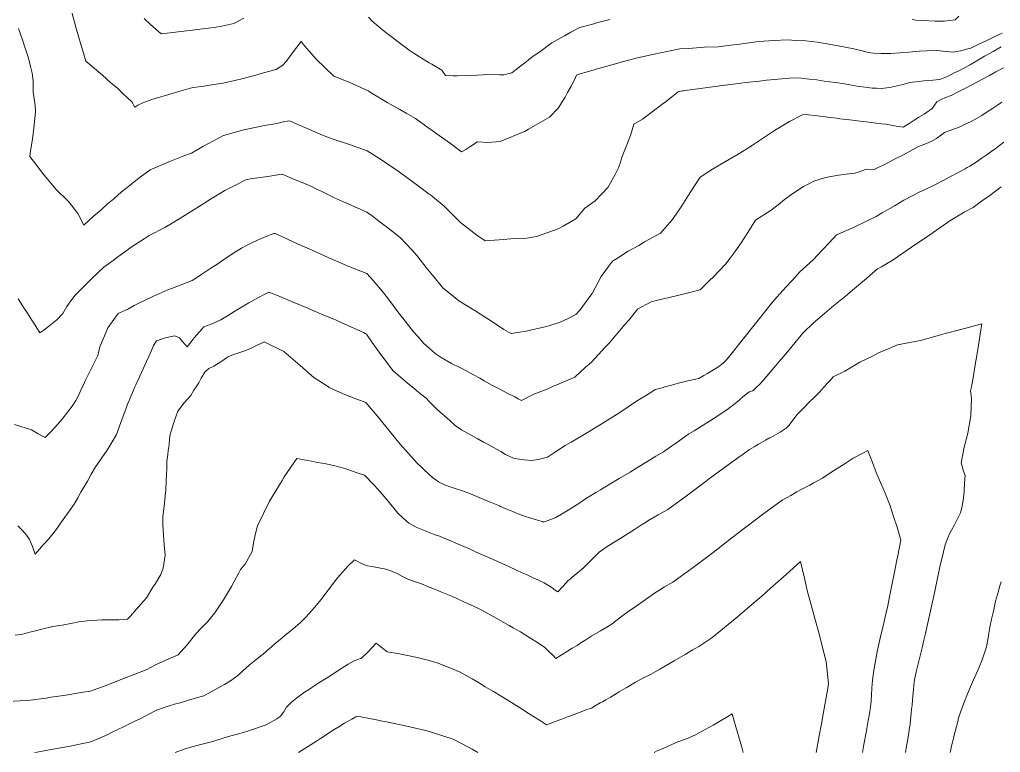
# Model space of a CAD drawing. Header units: inches. Extents: x 11351264 to 11356330, y 6702313 to 6706468.
# Drawn here: x 11354791 to 11355292, y 6702313 to 6702688 of the extents above; entities that cross this region are included whole.
import ezdxf

# ---------------------------------------------------------------- set-up
doc = ezdxf.new("R2010")
doc.units = ezdxf.units.IN
doc.header["$MEASUREMENT"] = 0
doc.layers.add('Shumate_Contours_clip1', color=7, linetype='Continuous', lineweight=0)

msp = doc.modelspace()

# ---------------------------------------------------------------- linework, layer by layer
at = {"layer": 'Shumate_Contours_clip1'}
for points, elevation in [([(11354817.24, 6702691.6), (11354818.6, 6702686.5), (11354819.51, 6702683.23), (11354820.8, 6702678.7), (11354822.01, 6702674.56), (11354823, 6702671.26), (11354824.46, 6702666.63), (11354830.83, 6702661.04), (11354832.89, 6702659.33), (11354837.23, 6702655.52), (11354840.75, 6702652.52), (11354843.56, 6702649.84), (11354847.9, 6702645.73), (11354849.51, 6702642.97), (11354850.95, 6702644.15), (11354853.51, 6702645.26), (11354858.21, 6702646.93), (11354861.56, 6702648), (11354865.07, 6702649.09), (11354872.04, 6702651.11), (11354879.08, 6702653.04), (11354883.8, 6702653.68), (11354889.79, 6702654.68), (11354894.62, 6702655.29), (11354900.6, 6702656.72), (11354904.85, 6702657.77), (11354911.29, 6702659.34), (11354915.18, 6702660.54), (11354921.72, 6702662.25), (11354925.13, 6702664.59), (11354926.77, 6702666.34), (11354930.05, 6702670.91), (11354934.43, 6702676.68), (11354936.36, 6702674.16), (11354942.14, 6702667.59), (11354951.25, 6702658.86), (11354959.34, 6702655.61), (11354968.81, 6702651.32), (11354971.12, 6702649.91), (11354978.47, 6702645.44), (11354985.04, 6702641.82), (11354988.15, 6702639.98), (11354992.93, 6702637.22), (11355000, 6702632.21), (11355000.8, 6702631.64), (11355003.41, 6702629.76), (11355010.85, 6702624.4), (11355016.49, 6702620.17), (11355018.63, 6702621.43), (11355020.74, 6702622.71), (11355024.62, 6702625.26), (11355029.99, 6702624.98), (11355036.35, 6702625.51), (11355048.65, 6702630.59), (11355050.81, 6702631.85), (11355061.5, 6702637.98), (11355066.04, 6702642.77), (11355068.14, 6702646.11), (11355069.47, 6702648.22), (11355070.68, 6702650.61), (11355072.59, 6702653.85), (11355074.26, 6702657.02), (11355075.3, 6702659.35), (11355076.51, 6702659.96), (11355081.37, 6702661.35), (11355086.57, 6702662.83), (11355088.65, 6702663.39), (11355092.61, 6702664.51), (11355095.92, 6702665.42), (11355098.65, 6702666.19), (11355106.56, 6702668.21), (11355114.94, 6702670.14), (11355121.42, 6702671.54), (11355128.17, 6702672.89), (11355132.64, 6702673.05), (11355140.69, 6702673.66), (11355147.75, 6702673.88), (11355154.04, 6702674.75), (11355157.45, 6702675.11), (11355164.79, 6702676.16), (11355168.44, 6702676.63), (11355176.45, 6702677.08), (11355183.06, 6702677.45), (11355187.8, 6702677.21), (11355192.61, 6702676.91), (11355198.39, 6702676.21), (11355202.52, 6702675.54), (11355209.03, 6702674.35), (11355217.19, 6702672.91), (11355221.32, 6702671.9), (11355224.63, 6702671.08), (11355227.04, 6702670.74), (11355231.06, 6702670.48), (11355235.99, 6702670.53), (11355245.22, 6702671.21), (11355250.63, 6702671.74), (11355254.47, 6702671.89), (11355257.84, 6702672.15), (11355262.69, 6702671.74), (11355267.87, 6702671.12), (11355272.45, 6702672.05), (11355274.66, 6702672.64), (11355276.99, 6702673.27), (11355281.07, 6702675.19), (11355285.12, 6702677.13), (11355289.14, 6702679.1), (11355292.96, 6702680.88)], 1382), ([(11354854.16, 6702688.44), (11354857.54, 6702685.35), (11354860.18, 6702682.94), (11354862.92, 6702680.46), (11354868.65, 6702681.18), (11354878.91, 6702682.45), (11354881.37, 6702682.74), (11354890.03, 6702683.73), (11354893.94, 6702684.53), (11354900.14, 6702685.78), (11354905.13, 6702688.61)], 1380), ([(11354968.9, 6702689), (11354970.65, 6702687.2), (11354977.11, 6702681.66), (11354986.79, 6702674.34), (11354989.8, 6702672.16), (11354991.85, 6702670.83), (11354996.42, 6702667.9), (11355000, 6702665.76), (11355001.28, 6702664.99), (11355006.45, 6702661.9), (11355008.28, 6702659.24), (11355012.19, 6702658.99), (11355014.33, 6702659.06), (11355020.76, 6702659.26), (11355024.44, 6702659.45), (11355027.57, 6702659.62), (11355031.31, 6702659.8), (11355035.86, 6702659.57), (11355038.08, 6702659.63), (11355042.21, 6702660.58), (11355046.86, 6702664.13), (11355049.31, 6702666.13), (11355050.92, 6702667.42), (11355053.71, 6702669.39), (11355056.99, 6702671.64), (11355060.11, 6702674.01), (11355062.7, 6702675.92), (11355069.11, 6702679.59), (11355072.37, 6702681.36), (11355076.93, 6702683.77), (11355080.18, 6702684.66), (11355084.19, 6702685.73), (11355086.24, 6702686.28), (11355092.29, 6702687.92)], 1380), ([(11355246.9, 6702687.85), (11355248.76, 6702687.54), (11355252.36, 6702687.3), (11355258.7, 6702687), (11355263.53, 6702687.04), (11355268.98, 6702687.76), (11355270.88, 6702689.58)], 1380), ([(11354790.04, 6702683.2), (11354790.98, 6702680.32), (11354792.34, 6702676.39), (11354793.12, 6702674.22), (11354794.09, 6702671.18), (11354794.83, 6702668.66), (11354795.56, 6702666.11), (11354796.03, 6702663.8), (11354796.38, 6702662.55), (11354796.93, 6702660.37), (11354797.53, 6702656.58), (11354797.45, 6702653.83), (11354797.43, 6702650.64), (11354798.14, 6702646.31), (11354798.49, 6702643.97), (11354798.74, 6702640.9), (11354797.97, 6702633.83), (11354797.14, 6702626.73), (11354796.15, 6702620.75), (11354795.68, 6702617.89), (11354798.21, 6702614.69), (11354802.38, 6702609.2), (11354809.1, 6702601.06), (11354815.3, 6702594.95), (11354816.87, 6702593.04), (11354820.34, 6702588.7), (11354823.41, 6702582.76), (11354828.17, 6702587.16), (11354832.12, 6702590.36), (11354835.35, 6702593.41), (11354838.65, 6702596.25), (11354842.58, 6702599.69), (11354847.11, 6702603.21), (11354849.9, 6702605.51), (11354852.24, 6702607.24), (11354857.29, 6702610.99), (11354866.8, 6702615.05), (11354874.52, 6702618.23), (11354878.4, 6702619.6), (11354884.17, 6702622.95), (11354887.14, 6702624.52), (11354894.8, 6702628.5), (11354905.19, 6702631.48), (11354915.77, 6702633.66), (11354922.15, 6702634.71), (11354926.23, 6702635.69), (11354928.47, 6702636.09), (11354932.74, 6702634.22), (11354938.71, 6702631.55), (11354945.5, 6702628.82), (11354949, 6702627.4), (11354951.87, 6702626.29), (11354958.73, 6702624.19), (11354968.21, 6702620.66), (11354975.55, 6702616.19), (11354979.29, 6702613.6), (11354984.62, 6702609.93), (11354991.84, 6702604.75), (11354994.41, 6702602.86), (11355000, 6702598.66), (11355000.63, 6702598.19), (11355007.69, 6702592.48), (11355016.02, 6702584.15), (11355024.32, 6702577.64), (11355028.67, 6702574.69), (11355035.69, 6702575.3), (11355041.76, 6702575.77), (11355049.82, 6702576.05), (11355054.81, 6702576.96), (11355065.85, 6702580.8), (11355068.56, 6702582.16), (11355075, 6702585.9), (11355079.5, 6702591.42), (11355084.87, 6702595.13), (11355091.26, 6702601.96), (11355094.94, 6702608.28), (11355096.58, 6702611.74), (11355097.62, 6702614.48), (11355098.73, 6702617.75), (11355100.09, 6702621.19), (11355102.99, 6702628.57), (11355104.57, 6702634.35), (11355108.99, 6702636.97), (11355113.98, 6702640.63), (11355118.94, 6702644.36), (11355120.64, 6702645.69), (11355123.88, 6702648.15), (11355127.35, 6702650.86), (11355129.33, 6702651.35), (11355130.1, 6702651.41), (11355132.03, 6702651.7), (11355139.93, 6702652.81), (11355147.39, 6702653.82), (11355149.71, 6702654.15), (11355153.97, 6702654.67), (11355159.38, 6702655.34), (11355161.96, 6702655.59), (11355168.92, 6702656.38), (11355172.45, 6702656.8), (11355178.41, 6702657.35), (11355184.24, 6702657.84), (11355186.98, 6702658.05), (11355190.42, 6702657.83), (11355194.25, 6702657.44), (11355198.13, 6702656.97), (11355202, 6702656.42), (11355207.72, 6702655.6), (11355212.38, 6702654.9), (11355215.04, 6702654.41), (11355218.81, 6702653.86), (11355221.6, 6702653.42), (11355224.14, 6702653.14), (11355226.42, 6702652.83), (11355228.69, 6702652.72), (11355231.28, 6702652.6), (11355235.3, 6702653.15), (11355237.7, 6702653.54), (11355242.4, 6702654.69), (11355245.54, 6702655.67), (11355250.41, 6702656.25), (11355252.86, 6702656.47), (11355257.56, 6702656.88), (11355261.03, 6702657.24), (11355265.28, 6702658.96), (11355268.47, 6702660.58), (11355270.78, 6702661.68), (11355273.34, 6702662.99), (11355276.58, 6702664.66), (11355280.78, 6702667.17), (11355283.95, 6702669.1), (11355288.35, 6702671.58), (11355292.49, 6702673.86)], 1384), ([(11354789.72, 6702545.01), (11354792.73, 6702540.49), (11354794.15, 6702538.32), (11354796.84, 6702534.18), (11354798.47, 6702531.63), (11354800.91, 6702527.74), (11354802.92, 6702529.04), (11354806.24, 6702531.65), (11354809.51, 6702534.4), (11354812.62, 6702537.6), (11354814.66, 6702541.23), (11354816.81, 6702544.03), (11354818.89, 6702546.92), (11354821.9, 6702549.87), (11354827.52, 6702555.42), (11354833.53, 6702561.19), (11354838.33, 6702564.71), (11354840.83, 6702566.6), (11354843.2, 6702568.31), (11354848.17, 6702571.8), (11354854.18, 6702575.74), (11354856.71, 6702577.41), (11354864.84, 6702581.54), (11354868.55, 6702583.75), (11354873.75, 6702586.93), (11354876.58, 6702588.75), (11354885.27, 6702594.2), (11354888.07, 6702595.95), (11354895.56, 6702600.41), (11354900.89, 6702603.25), (11354906.22, 6702605.91), (11354909.5, 6702606.59), (11354913.77, 6702607.06), (11354918.51, 6702607.85), (11354921.42, 6702608.29), (11354924.77, 6702608.8), (11354931.18, 6702606.11), (11354935.04, 6702604.49), (11354939.45, 6702602.63), (11354942.1, 6702601.29), (11354945.34, 6702599.72), (11354948.15, 6702598.4), (11354951.64, 6702596.76), (11354956.24, 6702594.68), (11354961.68, 6702592.25), (11354968.01, 6702589.45), (11354970.84, 6702587.45), (11354974.28, 6702584.82), (11354978.18, 6702581.95), (11354981.26, 6702579.49), (11354985.36, 6702576.32), (11354991.02, 6702570.15), (11354993.9, 6702567.02), (11354998.99, 6702560.44), (11355000, 6702559.23), (11355001.71, 6702557.19), (11355006.96, 6702550.7), (11355015.2, 6702543.98), (11355023.84, 6702538.72), (11355029.17, 6702535.44), (11355032.43, 6702533.28), (11355038.15, 6702529.34), (11355040.49, 6702528.04), (11355041.89, 6702527.33), (11355049.58, 6702528.59), (11355059.94, 6702530.89), (11355066.63, 6702532.97), (11355070.75, 6702534.84), (11355075, 6702537.12), (11355077.22, 6702539.51), (11355082.17, 6702546.18), (11355083.34, 6702547.85), (11355087.97, 6702556.5), (11355091.68, 6702561.58), (11355093.67, 6702564.36), (11355096.31, 6702565.88), (11355101.78, 6702569.36), (11355107.14, 6702572.35), (11355109.99, 6702574.16), (11355118.23, 6702578.68), (11355124.16, 6702585.43), (11355126.3, 6702588.43), (11355129.15, 6702592.64), (11355132.57, 6702598.06), (11355133.85, 6702600), (11355137.87, 6702606.26), (11355138.48, 6702607.26), (11355144.88, 6702611.41), (11355151.56, 6702615.34), (11355157.97, 6702619.06), (11355164.54, 6702623.12), (11355164.95, 6702623.41), (11355165.38, 6702623.69), (11355171, 6702627.41), (11355176.56, 6702631.04), (11355184.24, 6702635.71), (11355190.8, 6702639.09), (11355191.65, 6702639.41), (11355193.93, 6702639.13), (11355197.15, 6702638.73), (11355201.29, 6702638.25), (11355203.59, 6702637.94), (11355208.29, 6702637.39), (11355210.04, 6702637.14), (11355214.92, 6702636.55), (11355216.48, 6702636.37), (11355220.35, 6702635.95), (11355223.43, 6702635.61), (11355226.19, 6702635.19), (11355229.37, 6702634.78), (11355233.29, 6702634.31), (11355236.24, 6702633.89), (11355238.77, 6702633.31), (11355242.26, 6702632.89), (11355245.45, 6702634.68), (11355248.04, 6702636.49), (11355250.41, 6702637.92), (11355253.15, 6702639.46), (11355257.22, 6702642.36), (11355259.6, 6702645.78), (11355261.72, 6702646.91), (11355263.96, 6702648.04), (11355266.8, 6702649.05), (11355270.17, 6702650.71), (11355273.93, 6702652.59), (11355278.1, 6702654.84), (11355282.91, 6702657.37), (11355286.47, 6702659.26), (11355289.74, 6702661.04), (11355293.64, 6702663.13)], 1386), ([(11354787.87, 6702480.8), (11354796.6, 6702478.03), (11354799.99, 6702476.11), (11354803.65, 6702474.18), (11354806.59, 6702477.32), (11354810, 6702481.08), (11354812.33, 6702483.63), (11354817.42, 6702490.15), (11354819.24, 6702493.08), (11354820.82, 6702495.96), (11354822.58, 6702499.87), (11354822.64, 6702500), (11354824.42, 6702503.9), (11354826.91, 6702508.99), (11354830.46, 6702516.02), (11354831.6, 6702520.49), (11354833.52, 6702525.38), (11354835.65, 6702530.32), (11354839.5, 6702535.74), (11354841.01, 6702537.51), (11354846.19, 6702539.92), (11354849.06, 6702541.59), (11354851.2, 6702542.73), (11354858.72, 6702546.3), (11354866.33, 6702549.6), (11354868.65, 6702550.51), (11354874.03, 6702552.54), (11354878.74, 6702554.39), (11354881.53, 6702556.21), (11354883.77, 6702557.69), (11354888.79, 6702561.01), (11354891.32, 6702562.69), (11354893.82, 6702564.32), (11354898.07, 6702567.18), (11354900.99, 6702569.14), (11354903.94, 6702570.89), (11354906.62, 6702572.35), (11354909.3, 6702573.74), (11354911.87, 6702574.89), (11354914.84, 6702576.24), (11354916.96, 6702577.11), (11354920.5, 6702578.52), (11354921.16, 6702578.55), (11354922.02, 6702578.13), (11354927.46, 6702575.65), (11354932.71, 6702573.24), (11354940.17, 6702569.87), (11354944.27, 6702568.04), (11354949.05, 6702565.93), (11354955.85, 6702562.99), (11354958.1, 6702562.01), (11354968.06, 6702557.96), (11354971.08, 6702554.61), (11354976.04, 6702548.74), (11354979.09, 6702544.9), (11354984.01, 6702538.47), (11354986.53, 6702535.25), (11354991.98, 6702528.23), (11354994.31, 6702525.57), (11354997.14, 6702522.39), (11355000, 6702519.9), (11355003.1, 6702517.2), (11355006.08, 6702515.04), (11355011.32, 6702512.08), (11355015.62, 6702509.97), (11355018.71, 6702508.41), (11355022.59, 6702506.19), (11355025.9, 6702504.43), (11355028.12, 6702503.14), (11355032, 6702500.9), (11355033.74, 6702500), (11355035, 6702499.35), (11355039.82, 6702496.89), (11355043.72, 6702494.93), (11355045.39, 6702494.01), (11355047.1, 6702493.07), (11355053.48, 6702496.27), (11355060.36, 6702498.93), (11355062.73, 6702500), (11355066.43, 6702501.66), (11355068.55, 6702502.51), (11355074.48, 6702505.07), (11355079.75, 6702509.95), (11355082.95, 6702512.76), (11355089.95, 6702520.28), (11355092.01, 6702522.45), (11355099.98, 6702531.89), (11355102.31, 6702534.28), (11355106.52, 6702539.84), (11355113.43, 6702543.61), (11355116.12, 6702544.22), (11355122.71, 6702545.71), (11355130.6, 6702547.61), (11355138.46, 6702549.65), (11355143.08, 6702554.25), (11355145.48, 6702556.52), (11355151.57, 6702562.74), (11355153.96, 6702565.88), (11355155.36, 6702567.83), (11355159.49, 6702573.62), (11355162.6, 6702578.46), (11355165.47, 6702583.03), (11355166.77, 6702585.26), (11355174.88, 6702590.35), (11355178.37, 6702593.2), (11355181.7, 6702595.79), (11355185.92, 6702598.91), (11355191.45, 6702602.43), (11355193.74, 6702603.66), (11355196.73, 6702605.23), (11355202.59, 6702607.04), (11355209.23, 6702608.36), (11355213.24, 6702608.82), (11355217.71, 6702609.38), (11355220.56, 6702610.16), (11355223.44, 6702611.3), (11355227.43, 6702611.23), (11355234.5, 6702614.64), (11355237.87, 6702616.47), (11355242.43, 6702618.75), (11355250.23, 6702622.91), (11355254.26, 6702624.42), (11355256.63, 6702625.57), (11355259.46, 6702627), (11355263.53, 6702630.15), (11355268.12, 6702631.78), (11355270.62, 6702632.74), (11355274.31, 6702634.46), (11355276.78, 6702635.63), (11355280.11, 6702637.38), (11355282.5, 6702638.83), (11355284.76, 6702640.27), (11355288.01, 6702642.29), (11355290.1, 6702643.71), (11355292.86, 6702645.59)], 1388), ([(11354789.64, 6702429.04), (11354791.66, 6702427.05), (11354793.38, 6702425.13), (11354794.65, 6702423.56), (11354795.66, 6702422.04), (11354797.11, 6702418.47), (11354798.54, 6702414.51), (11354800.68, 6702417.03), (11354802.66, 6702419.24), (11354805.44, 6702422.3), (11354807.6, 6702424.95), (11354809.84, 6702427.93), (11354811.32, 6702430.05), (11354812.44, 6702431.73), (11354813.64, 6702433.39), (11354816.39, 6702437.25), (11354818.35, 6702440.16), (11354820.26, 6702443.28), (11354821.82, 6702446.26), (11354825.18, 6702451.86), (11354827.16, 6702455.42), (11354829.41, 6702459.25), (11354833.74, 6702465.57), (11354835.38, 6702467.65), (11354837.86, 6702471.91), (11354840.05, 6702475.64), (11354840.72, 6702477.63), (11354841.5, 6702479.48), (11354842.43, 6702482.41), (11354844.35, 6702487.34), (11354845.83, 6702491.59), (11354846.67, 6702493.45), (11354848.67, 6702498.03), (11354849.52, 6702500), (11354849.98, 6702501.06), (11354852.01, 6702505.58), (11354855.48, 6702513), (11354856.64, 6702515.56), (11354857.99, 6702518.67), (11354859.02, 6702521.25), (11354860.59, 6702523.54), (11354865.16, 6702525.21), (11354869.97, 6702526.14), (11354872.3, 6702525.06), (11354873.84, 6702523.2), (11354876.22, 6702520.61), (11354878.26, 6702523.11), (11354879.86, 6702525.08), (11354882.35, 6702528.09), (11354884.8, 6702530.68), (11354888.49, 6702532.13), (11354893.42, 6702534.29), (11354896.83, 6702536.39), (11354900.55, 6702538.68), (11354907.83, 6702542.95), (11354909.58, 6702543.98), (11354915.3, 6702547.04), (11354917.91, 6702548.49), (11354923.19, 6702546.38), (11354930.39, 6702543.32), (11354937.94, 6702540.28), (11354942.88, 6702538.14), (11354952.45, 6702534.13), (11354955.34, 6702532.79), (11354966.33, 6702527.82), (11354967.27, 6702527.28), (11354967.87, 6702526.98), (11354970.86, 6702522.78), (11354974.37, 6702517.86), (11354975.81, 6702515.94), (11354977.91, 6702512.96), (11354979.75, 6702510.62), (11354981.61, 6702508.22), (11354988.85, 6702501.95), (11354991.22, 6702500), (11354995.54, 6702496.46), (11354998.35, 6702494.32), (11355000, 6702492.62), (11355003.91, 6702488.61), (11355010.55, 6702482.81), (11355013.33, 6702480.24), (11355016.54, 6702478.16), (11355019.84, 6702476.27), (11355024.48, 6702473.67), (11355027.81, 6702471.79), (11355030.11, 6702470.53), (11355032.92, 6702469.03), (11355036.68, 6702467.07), (11355038.93, 6702465.47), (11355043.12, 6702463.62), (11355044.99, 6702463.27), (11355046.19, 6702463.13), (11355048.62, 6702462.74), (11355052.04, 6702462.46), (11355055.89, 6702462.99), (11355060.55, 6702464.06), (11355064.49, 6702466.87), (11355069.57, 6702470.1), (11355072.64, 6702471.88), (11355074.57, 6702472.98), (11355079.15, 6702475.74), (11355087.95, 6702481.05), (11355097.49, 6702486.9), (11355105.99, 6702492.8), (11355112.79, 6702496.84), (11355115.57, 6702498.67), (11355119.06, 6702499.59), (11355120.48, 6702500), (11355123.85, 6702500.98), (11355127.53, 6702501.88), (11355132.18, 6702503.08), (11355137.94, 6702504.4), (11355140.37, 6702505.84), (11355142.25, 6702506.96), (11355148.16, 6702510.48), (11355150.31, 6702512.18), (11355151.99, 6702513.88), (11355154.99, 6702517.64), (11355159.4, 6702523.14), (11355161.58, 6702525.87), (11355166.79, 6702532.39), (11355168.17, 6702534.11), (11355174.75, 6702542.34), (11355177.72, 6702545.99), (11355182.35, 6702551.08), (11355185.84, 6702554.85), (11355189.34, 6702558.62), (11355196.37, 6702565.05), (11355201.07, 6702570.09), (11355204.64, 6702573.9), (11355208.22, 6702577.71), (11355215.77, 6702581.08), (11355218.31, 6702582.23), (11355223.22, 6702584.54), (11355228.57, 6702587.1), (11355231.52, 6702588.95), (11355238.24, 6702592.79), (11355242.65, 6702595.57), (11355250.84, 6702599.7), (11355252.85, 6702600.67), (11355259.15, 6702603.77), (11355262.82, 6702605.53), (11355267.24, 6702607.93), (11355274.09, 6702611.59), (11355275.12, 6702612.18), (11355275.7, 6702612.48), (11355276.37, 6702612.86), (11355280.2, 6702615.36), (11355282.28, 6702616.83), (11355284.85, 6702618.55), (11355289.39, 6702621.83), (11355293.89, 6702625.14)], 1390), ([(11354788.19, 6702373.18), (11354791.37, 6702373.47), (11354796.42, 6702374.79), (11354798.69, 6702375.34), (11354801.92, 6702376.22), (11354807.52, 6702377.52), (11354812.33, 6702378.22), (11354817.65, 6702379.35), (11354820.88, 6702379.87), (11354825.04, 6702380.49), (11354827.8, 6702380.58), (11354832.62, 6702381.05), (11354839.26, 6702381.01), (11354841.43, 6702380.95), (11354845.77, 6702381.31), (11354847.17, 6702382.89), (11354850.22, 6702386.31), (11354855.43, 6702392.18), (11354858.74, 6702397.6), (11354860, 6702399.63), (11354862.76, 6702404.15), (11354863.96, 6702407.33), (11354865.01, 6702414.08), (11354864.49, 6702419.26), (11354864.09, 6702424.14), (11354863.76, 6702429.7), (11354863.74, 6702433.82), (11354864.43, 6702439.15), (11354864.87, 6702442.4), (11354865.04, 6702444.48), (11354865.36, 6702447.02), (11354865.47, 6702452.12), (11354865.77, 6702458.27), (11354865.79, 6702461.93), (11354866.28, 6702465.48), (11354866.44, 6702467.57), (11354866.93, 6702470.65), (11354867.22, 6702473.31), (11354867.6, 6702475.83), (11354868.25, 6702477.97), (11354869.06, 6702480.91), (11354869.71, 6702482.93), (11354871.41, 6702487.56), (11354874.69, 6702491.82), (11354878.01, 6702495.71), (11354879.63, 6702498.31), (11354880.79, 6702500), (11354882.24, 6702502.1), (11354883.46, 6702504.44), (11354885.17, 6702507.6), (11354887.27, 6702509.51), (11354889.77, 6702510.64), (11354893.42, 6702512.86), (11354896.8, 6702515.19), (11354898.98, 6702516.19), (11354903.73, 6702517.75), (11354906.21, 6702518.59), (11354909.66, 6702520.26), (11354915.59, 6702523.08), (11354925.63, 6702518.23), (11354934.01, 6702510.98), (11354941.03, 6702504.87), (11354948.49, 6702500), (11354948.76, 6702499.82), (11354952.85, 6702497.81), (11354955.23, 6702496.85), (11354957.1, 6702496.02), (11354961.66, 6702494.36), (11354967.54, 6702492.09), (11354974.36, 6702484.07), (11354975.67, 6702482.51), (11354983.54, 6702472.71), (11354985.18, 6702470.78), (11354993.62, 6702461.3), (11355000, 6702455.28), (11355001.65, 6702453.73), (11355002.92, 6702452.82), (11355004.76, 6702451.5), (11355007.76, 6702450.02), (11355010.67, 6702448.93), (11355013.77, 6702447.96), (11355015.93, 6702447.26), (11355020.22, 6702445.74), (11355024.26, 6702444.07), (11355027.93, 6702442.55), (11355031.69, 6702440.97), (11355035.95, 6702439.17), (11355036.49, 6702438.95), (11355038.85, 6702437.93), (11355042.17, 6702436.52), (11355045.45, 6702435.16), (11355048.64, 6702433.95), (11355051.97, 6702432.86), (11355055.28, 6702431.9), (11355057.86, 6702431.17), (11355058.43, 6702430.96), (11355061.68, 6702432.11), (11355064.7, 6702433.23), (11355068.45, 6702435.46), (11355071.95, 6702437.58), (11355076.94, 6702440.72), (11355078.93, 6702442.12), (11355081.3, 6702443.67), (11355085.23, 6702446.08), (11355087.52, 6702447.46), (11355092.01, 6702450.19), (11355097.09, 6702453.24), (11355102.69, 6702456.51), (11355106.53, 6702458.88), (11355111.24, 6702461.66), (11355115.87, 6702464.56), (11355119.79, 6702466.91), (11355123.84, 6702469.82), (11355125.85, 6702471.17), (11355130.83, 6702474.77), (11355132.82, 6702476), (11355135.43, 6702477.67), (11355137.28, 6702478.8), (11355140.1, 6702480.54), (11355145.16, 6702483.72), (11355152.11, 6702488.4), (11355153.79, 6702489.6), (11355155.64, 6702490.9), (11355158.42, 6702493.19), (11355160.39, 6702494.9), (11355163.52, 6702497.45), (11355165.53, 6702498.05), (11355167.59, 6702500), (11355168.73, 6702501.08), (11355170.62, 6702503.21), (11355172.65, 6702505.51), (11355175.41, 6702508.69), (11355180.04, 6702514.2), (11355181.35, 6702515.75), (11355184.85, 6702519.98), (11355187.77, 6702523.64), (11355191.08, 6702527.45), (11355192.92, 6702529.31), (11355194.75, 6702531.07), (11355196.48, 6702532.81), (11355202.16, 6702537.49), (11355206.96, 6702541.63), (11355212.88, 6702546.47), (11355217.45, 6702550.38), (11355223.64, 6702555.44), (11355225.23, 6702556.92), (11355229.22, 6702560.39), (11355231.34, 6702561.48), (11355237.25, 6702565.06), (11355246.66, 6702571.41), (11355256, 6702577.83), (11355266.16, 6702584.89), (11355273.6, 6702589.36), (11355278.09, 6702591.82), (11355282.36, 6702594.95), (11355286.64, 6702597.9), (11355292.38, 6702602.31)], 1392), ([(11354781, 6702338.97), (11354790.88, 6702339.56), (11354796.14, 6702339.87), (11354804.06, 6702340.98), (11354806.73, 6702341.42), (11354815.43, 6702342.69), (11354821.76, 6702343.76), (11354826.81, 6702344.53), (11354835.6, 6702347.72), (11354841.92, 6702350.27), (11354845.06, 6702351.57), (11354848.56, 6702352.94), (11354855.25, 6702355.43), (11354860.41, 6702358.08), (11354863.05, 6702359.25), (11354865.61, 6702360.6), (11354871.57, 6702363.06), (11354876.04, 6702368.1), (11354880.64, 6702373.79), (11354883.43, 6702376.72), (11354886.55, 6702379.87), (11354890.4, 6702384.51), (11354894.88, 6702391.19), (11354898.92, 6702398.01), (11354902.6, 6702404.93), (11354903.47, 6702406.75), (11354905.82, 6702409.35), (11354909.48, 6702415.88), (11354910.27, 6702421.21), (11354911.23, 6702425.14), (11354912.26, 6702429.08), (11354918.31, 6702441.57), (11354924.73, 6702452.28), (11354925.84, 6702454.07), (11354932.28, 6702463.44), (11354936.1, 6702462.81), (11354939.78, 6702462.06), (11354942.93, 6702461.45), (11354947.22, 6702460.78), (11354952.49, 6702459.53), (11354954.96, 6702458.92), (11354957.42, 6702458.09), (11354963.18, 6702456.17), (11354966.91, 6702454.94), (11354971.63, 6702449.94), (11354973.89, 6702447.63), (11354978.94, 6702441.59), (11354983.94, 6702435.45), (11354986.37, 6702433.27), (11354989.49, 6702430.34), (11354993.65, 6702428.25), (11354997.97, 6702426.53), (11355000, 6702425.7), (11355002.53, 6702424.67), (11355005.23, 6702423.67), (11355007.11, 6702422.92), (11355010.97, 6702421.32), (11355013.23, 6702420.35), (11355020.85, 6702417.02), (11355023.74, 6702415.76), (11355030.74, 6702412.63), (11355034.17, 6702411.11), (11355040.63, 6702408.19), (11355044.57, 6702406.44), (11355047.59, 6702405.06), (11355050.03, 6702403.96), (11355053.16, 6702402.5), (11355055.51, 6702401.42), (11355058.72, 6702399.86), (11355061.48, 6702398.15), (11355063.36, 6702396.94), (11355063.82, 6702396.5), (11355065.84, 6702395.3), (11355068.35, 6702397.98), (11355070.05, 6702399.9), (11355071.09, 6702401.05), (11355071.98, 6702401.7), (11355072.92, 6702402.6), (11355075.97, 6702405.2), (11355077.66, 6702406.53), (11355079.47, 6702408.11), (11355083.43, 6702412.13), (11355086.92, 6702415.6), (11355091.04, 6702418.4), (11355095.72, 6702421.3), (11355097.47, 6702422.43), (11355100.38, 6702424.23), (11355105.02, 6702427.2), (11355109.13, 6702429.9), (11355109.5, 6702430.12), (11355111.71, 6702431.59), (11355117.12, 6702434.65), (11355118.95, 6702435.68), (11355121.97, 6702437.45), (11355132.05, 6702444.77), (11355140.22, 6702450.85), (11355142.7, 6702452.7), (11355148.41, 6702456.94), (11355154.65, 6702461.53), (11355158.25, 6702464.1), (11355160.45, 6702465.69), (11355163.77, 6702468.07), (11355166.09, 6702469.46), (11355168.44, 6702470.81), (11355171.94, 6702472.76), (11355173.63, 6702473.81), (11355174.06, 6702473.91), (11355175.94, 6702474.91), (11355179.42, 6702476.88), (11355182.43, 6702478.87), (11355184.02, 6702480.47), (11355185.4, 6702482.36), (11355187.61, 6702485.28), (11355188.15, 6702485.9), (11355189.35, 6702487.15), (11355191.36, 6702489.2), (11355194.49, 6702492.36), (11355196.87, 6702494.63), (11355199.61, 6702497.35), (11355201.94, 6702500), (11355203.46, 6702501.73), (11355204.98, 6702503.26), (11355206.53, 6702505.22), (11355212.5, 6702508.02), (11355220.13, 6702512.61), (11355226.67, 6702515.68), (11355229.81, 6702517.46), (11355235.16, 6702519.75), (11355239.36, 6702521.52), (11355245.74, 6702522.81), (11355251.16, 6702523.82), (11355258.57, 6702525.87), (11355261.46, 6702526.7), (11355263.83, 6702527.29), (11355271.82, 6702529.38), (11355282.54, 6702532.33), (11355282.05, 6702529.15), (11355280.53, 6702519.15), (11355278.84, 6702509.22), (11355278.32, 6702505.76), (11355277.23, 6702500), (11355276.85, 6702497.97), (11355277.23, 6702494.37), (11355276.88, 6702485.21), (11355275.44, 6702476.47), (11355273.45, 6702469.16), (11355271.92, 6702461.21), (11355273.23, 6702456.94), (11355274.04, 6702454.71), (11355273.72, 6702451), (11355273.59, 6702446.71), (11355273.16, 6702443.21), (11355272.34, 6702438.29), (11355271.73, 6702435.75), (11355268.58, 6702429.55), (11355267.13, 6702426.83), (11355265.97, 6702424.92), (11355265.17, 6702422.95), (11355263.85, 6702419.36), (11355263.04, 6702415.78), (11355261.09, 6702408.07), (11355259.56, 6702400.63), (11355258.03, 6702393.19), (11355255.98, 6702383.98), (11355254.98, 6702379.47), (11355253.78, 6702374.01), (11355252.97, 6702370.54), (11355252.05, 6702366.67), (11355250.74, 6702361.22), (11355250.07, 6702358.5), (11355249.54, 6702356.37), (11355249.06, 6702354.42), (11355248.15, 6702350.31), (11355247.78, 6702347.51), (11355247.6, 6702345.16), (11355247.3, 6702342), (11355247.11, 6702339.98), (11355246.86, 6702337.4), (11355246.67, 6702335.36), (11355246.46, 6702333.22), (11355246.12, 6702329.64), (11355245.92, 6702327.5), (11355245.49, 6702324.89), (11355245.41, 6702324.36), (11355244.74, 6702320.2), (11355244.54, 6702319.01), (11355244.04, 6702316.41), (11355243.68, 6702314.31), (11355243.53, 6702313.21)], 1394), ([(11354798.28, 6702313.21), (11354799.49, 6702313.37), (11354803.07, 6702313.92), (11354811.51, 6702315.47), (11354815.6, 6702316.2), (11354826.97, 6702318.58), (11354829.39, 6702319.65), (11354835.36, 6702322.24), (11354837.9, 6702323.51), (11354843.74, 6702326.21), (11354849.47, 6702329.14), (11354852.13, 6702330.41), (11354859.77, 6702334.4), (11354860.51, 6702334.79), (11354860.68, 6702334.85), (11354861.11, 6702334.99), (11354866.56, 6702336.82), (11354869.79, 6702337.81), (11354872.6, 6702338.61), (11354878.66, 6702340.35), (11354884.68, 6702342.18), (11354888.48, 6702344.13), (11354892.72, 6702346.58), (11354895.36, 6702347.97), (11354898.39, 6702349.75), (11354902.11, 6702352.59), (11354904.53, 6702354.67), (11354907.85, 6702357.77), (11354909.56, 6702359.14), (11354911.3, 6702360.5), (11354914.61, 6702363.09), (11354914.92, 6702363.33), (11354916.91, 6702365.12), (11354919.15, 6702367.06), (11354921.39, 6702368.99), (11354923.72, 6702370.87), (11354927.16, 6702373.76), (11354929.4, 6702375.56), (11354931.53, 6702377.38), (11354933.92, 6702379.4), (11354936.89, 6702382.32), (11354939.97, 6702385.74), (11354942.3, 6702388.42), (11354944.49, 6702391.26), (11354948.29, 6702396.17), (11354953.16, 6702402.48), (11354955.77, 6702405.53), (11354958.44, 6702408.41), (11354961.84, 6702411.6), (11354966.34, 6702409.32), (11354968.5, 6702408.66), (11354970.71, 6702408.23), (11354973.41, 6702407.69), (11354975.88, 6702407.19), (11354977.08, 6702407.11), (11354979.79, 6702406.16), (11354983.66, 6702404.61), (11354986.38, 6702403.2), (11354989.11, 6702401.76), (11354991.42, 6702400.98), (11354996.06, 6702399.36), (11355000, 6702397.75), (11355000.98, 6702397.36), (11355005.89, 6702395.36), (11355011.83, 6702392.93), (11355019.98, 6702389.19), (11355024.11, 6702387.3), (11355026.17, 6702386.32), (11355029.7, 6702384.32), (11355032.96, 6702382.48), (11355038.14, 6702379.59), (11355040.95, 6702378.03), (11355042.96, 6702376.91), (11355046.71, 6702374.83), (11355051.43, 6702371.81), (11355055.34, 6702369.36), (11355059.06, 6702366.76), (11355061.23, 6702364.74), (11355063.14, 6702362.89), (11355063.39, 6702362.71), (11355063.6, 6702362.49), (11355064.73, 6702361.2), (11355067.9, 6702363.19), (11355070.69, 6702364.98), (11355073.15, 6702366.41), (11355075.56, 6702367.89), (11355077.53, 6702369.16), (11355079.25, 6702370.26), (11355080.12, 6702370.82), (11355083.14, 6702372.72), (11355087.61, 6702375.31), (11355090.88, 6702377.21), (11355094.05, 6702379.29), (11355094.78, 6702379.98), (11355095.35, 6702380.5), (11355099.71, 6702383.67), (11355102.73, 6702385.87), (11355105.05, 6702387.42), (11355110.42, 6702391.13), (11355115.72, 6702394.9), (11355117.45, 6702395.92), (11355120.33, 6702397.77), (11355124.52, 6702400.29), (11355127.14, 6702402.18), (11355135.6, 6702408.25), (11355141.05, 6702412.26), (11355145.17, 6702415.45), (11355154.74, 6702422.86), (11355157.62, 6702425.14), (11355167.53, 6702432.67), (11355170.4, 6702434.83), (11355180.48, 6702442.15), (11355184.82, 6702444.61), (11355187.96, 6702446.39), (11355190.49, 6702447.77), (11355194.53, 6702449.87), (11355196.31, 6702450.8), (11355201.1, 6702453.45), (11355204.38, 6702455.63), (11355207.28, 6702457.47), (11355212.6, 6702460.95), (11355216.78, 6702463.57), (11355222.32, 6702466.5), (11355224.35, 6702467.55), (11355226.58, 6702461.35), (11355228.54, 6702456.36), (11355230.74, 6702451.21), (11355233.09, 6702445.74), (11355235.61, 6702439.24), (11355237.47, 6702433.83), (11355239.23, 6702428.39), (11355241.14, 6702421.65), (11355239.61, 6702413.77), (11355239.01, 6702410.85), (11355238.1, 6702406.22), (11355236.57, 6702398.67), (11355235.2, 6702391.81), (11355234.25, 6702387.28), (11355233.84, 6702385.32), (11355232.12, 6702377.89), (11355230.64, 6702371.63), (11355229.06, 6702364.53), (11355227.33, 6702355.31), (11355226.68, 6702350.18), (11355226.4, 6702346.08), (11355225.91, 6702339.22), (11355225.45, 6702335.12), (11355225.36, 6702334.43), (11355225.3, 6702333.99), (11355224.51, 6702329.45), (11355223.81, 6702325.38), (11355223.42, 6702323.4), (11355222.26, 6702317.3), (11355221.55, 6702313.21)], 1396), ([(11354870.16, 6702313.21), (11354874.75, 6702314.8), (11354877.98, 6702315.81), (11354883.24, 6702317.17), (11354888.68, 6702318.56), (11354893.56, 6702320.12), (11354895.64, 6702320.82), (11354898.58, 6702321.73), (11354902.61, 6702322.72), (11354907.06, 6702324.13), (11354911.14, 6702325.44), (11354913.54, 6702326.27), (11354916.11, 6702327.16), (11354917.87, 6702327.91), (11354922.1, 6702330.44), (11354923.91, 6702331.77), (11354925.62, 6702334.01), (11354927.01, 6702336.36), (11354929.57, 6702338.85), (11354932.09, 6702341), (11354936.26, 6702343.94), (11354938.28, 6702345.26), (11354942.1, 6702347.87), (11354946.58, 6702350.62), (11354949.2, 6702352.25), (11354953.37, 6702355.07), (11354958.62, 6702358.33), (11354961.57, 6702359.93), (11354965.4, 6702361.32), (11354968.8, 6702364.57), (11354972.82, 6702368.96), (11354976.2, 6702366.37), (11354978.53, 6702364.55), (11354984.8, 6702363.6), (11354993.83, 6702361.78), (11355000, 6702360.1), (11355004.02, 6702359), (11355010.61, 6702356.49), (11355015.86, 6702354.3), (11355022.01, 6702350.76), (11355025.11, 6702348.92), (11355028.67, 6702346.8), (11355032.92, 6702344.3), (11355036.77, 6702341.94), (11355042.09, 6702338.7), (11355044.47, 6702337.22), (11355046.17, 6702336.11), (11355051.02, 6702333), (11355056.34, 6702329.61), (11355059.94, 6702327.28), (11355061.86, 6702327.99), (11355064.96, 6702329.12), (11355067.25, 6702330.01), (11355070.78, 6702331.31), (11355074.11, 6702332.59), (11355078.56, 6702334.32), (11355080.61, 6702335.13), (11355082.94, 6702335.87), (11355085.42, 6702337.3), (11355087.38, 6702338.46), (11355087.7, 6702338.66), (11355088.53, 6702339.13), (11355090.38, 6702340.15), (11355092.63, 6702341.46), (11355094.87, 6702342.79), (11355097.1, 6702344.11), (11355100.62, 6702346.18), (11355105.54, 6702349.09), (11355109.63, 6702351.28), (11355113.5, 6702353.25), (11355117.89, 6702355.72), (11355125.25, 6702360), (11355130.84, 6702363.19), (11355134.71, 6702365.57), (11355137.83, 6702367.37), (11355144.54, 6702371.79), (11355157.48, 6702382.32), (11355166.22, 6702389.85), (11355170.05, 6702393.15), (11355174.31, 6702396.95), (11355182.46, 6702404.11), (11355189.87, 6702410.85), (11355191.84, 6702402.22), (11355193.32, 6702395.89), (11355195.43, 6702388), (11355197.14, 6702381.66), (11355199.32, 6702373.8), (11355200.95, 6702367.43), (11355202.99, 6702359.59), (11355204.24, 6702348.18), (11355203.65, 6702344.95), (11355201.63, 6702333.79), (11355200.56, 6702327.87), (11355199.45, 6702321.7), (11355197.81, 6702313.21)], 1398), ([(11355292.43, 6702400.43), (11355291.63, 6702397.87), (11355291.01, 6702395.56), (11355289.61, 6702390.53), (11355288.6, 6702385.41), (11355287.58, 6702381.3), (11355286.71, 6702377.28), (11355286.23, 6702374.23), (11355285.76, 6702371.77), (11355284.95, 6702367.11), (11355283.48, 6702362.56), (11355282.69, 6702360.53), (11355281.18, 6702356.72), (11355279.46, 6702352.9), (11355278.3, 6702350.31), (11355277.22, 6702347.94), (11355275.22, 6702343.12), (11355273.34, 6702338.36), (11355271.71, 6702333.72), (11355270.53, 6702330.18), (11355270.39, 6702329.56), (11355268.87, 6702324.01), (11355268.01, 6702320.53), (11355267.02, 6702316.38), (11355266.32, 6702313.21)], 1392), ([(11354933.08, 6702313.21), (11354938.25, 6702316.36), (11354942.33, 6702318.94), (11354944.37, 6702320.26), (11354946.74, 6702321.77), (11354950.49, 6702324.33), (11354953.72, 6702326.3), (11354956.6, 6702328.08), (11354960.47, 6702330.22), (11354962.38, 6702331.38), (11354963.22, 6702331.71), (11354972.25, 6702329.99), (11354976.13, 6702329.2), (11354978.14, 6702328.89), (11354988.5, 6702326.67), (11354998.09, 6702324.44), (11355000, 6702323.94), (11355000.65, 6702323.77), (11355003.18, 6702322.9), (11355012.26, 6702320), (11355019.74, 6702316.08), (11355021.94, 6702314.93), (11355024.78, 6702313.21)], 1400), ([(11355114.98, 6702313.21), (11355116.24, 6702313.78), (11355118.75, 6702314.79), (11355127.09, 6702318.59), (11355131.49, 6702320.2), (11355135.82, 6702321.94), (11355145.19, 6702327.21), (11355152.62, 6702331.52), (11355154.82, 6702332.89), (11355155.97, 6702329.2), (11355159.81, 6702315.95), (11355160.5, 6702313.21)], 1400)]:
    msp.add_lwpolyline(points, dxfattribs=dict(at, elevation=elevation))

doc.saveas('drawing.dxf')
